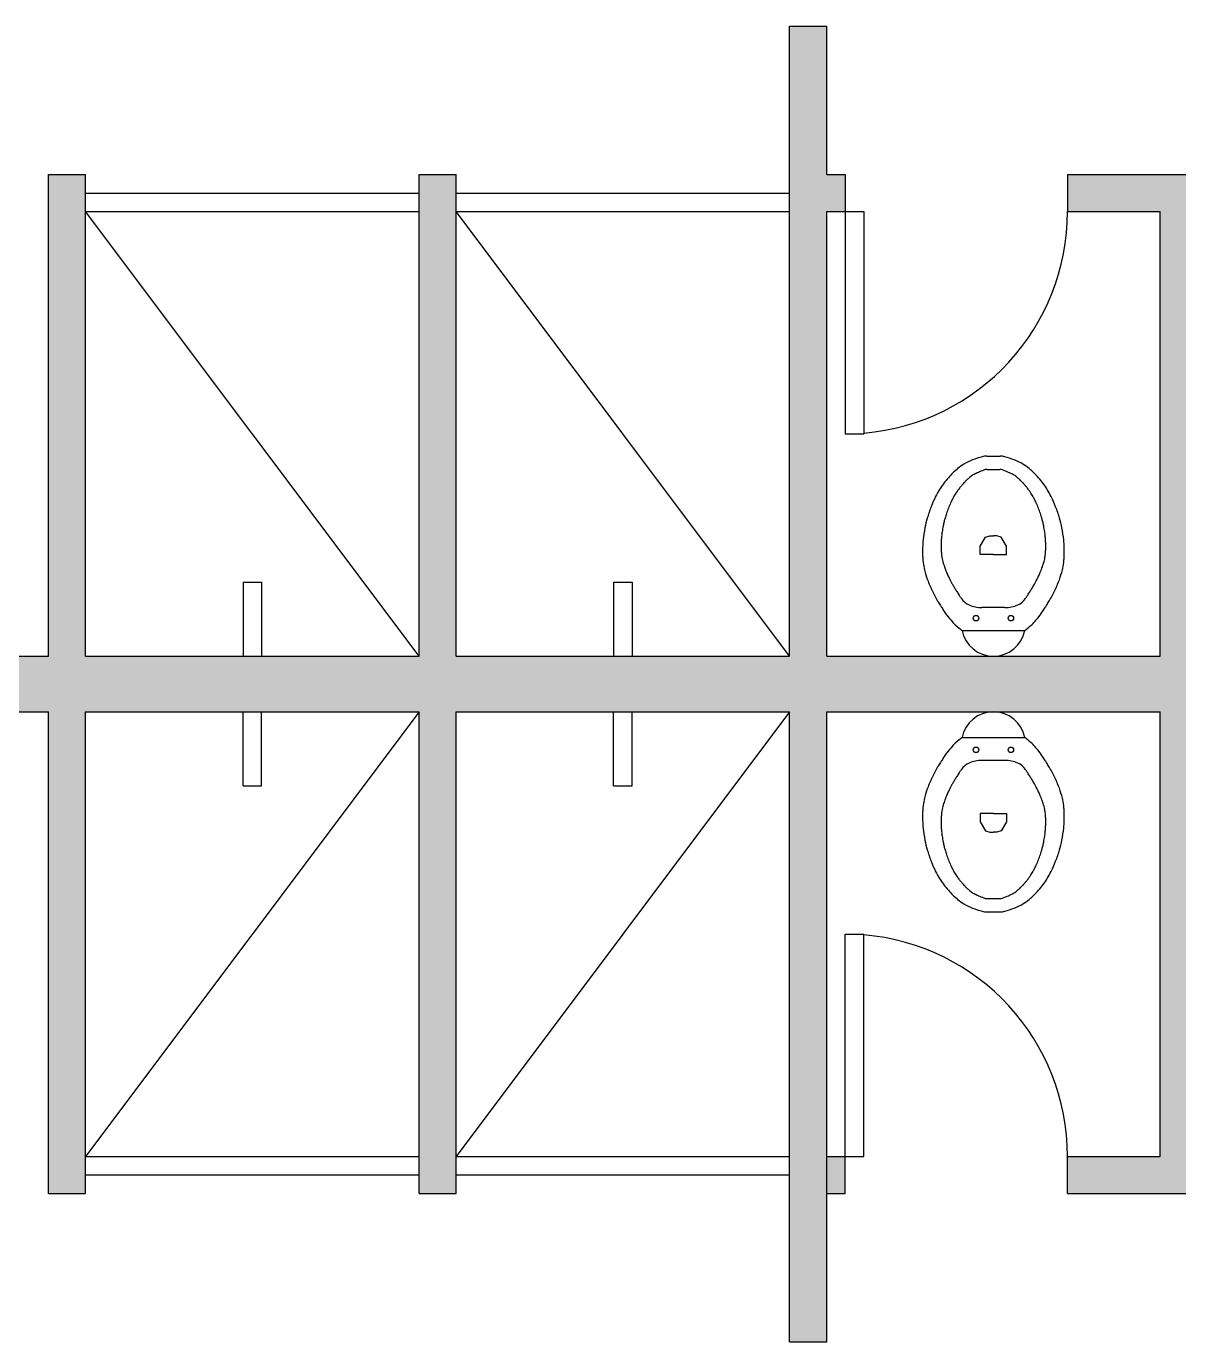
# Model space of a CAD drawing. Header units: metres. Extents: x 95 to 486, y 2972 to 3465.
# Drawn here: x 174.202 to 177.312, y 3033.419 to 3036.969 of the extents above; entities that cross this region are included whole.
import ezdxf

# ---------------------------------------------------------------- set-up
doc = ezdxf.new("R2010")
doc.units = ezdxf.units.M
for name, color, linetype in [('0_MUROS', 7, 'Continuous'), ('0_PUERTAS-VENTANAS', 3, 'Continuous'), ('0_SANITARIOS', 1, 'Continuous')]:
    doc.layers.add(name, color=color, linetype=linetype)

msp = doc.modelspace()

# ---------------------------------------------------------------- hatches: boundary and pattern name
at = {"layer": '0_MUROS'}
for points in [[(180.4124, 3036.9693), (180.2624, 3036.9693), (180.2624, 3036.5693), (180.0124, 3036.5693), (180.0124, 3036.4693), (180.2624, 3036.4693), (180.2624, 3035.2693), (179.3624, 3035.2693), (179.3624, 3036.4693), (179.4124, 3036.4693), (179.4124, 3036.5693), (179.0124, 3036.5693), (179.0124, 3036.4693), (179.2624, 3036.4693), (179.2624, 3035.2693), (178.3624, 3035.2693), (178.3624, 3036.4693), (178.4124, 3036.4693), (178.4124, 3036.5693), (178.0124, 3036.5693), (178.0124, 3036.4693), (178.2624, 3036.4693), (178.2624, 3035.2693), (177.3624, 3035.2693), (177.3624, 3036.4693), (177.4124, 3036.4693), (177.4124, 3036.5693), (177.0124, 3036.5693), (177.0124, 3036.4693), (177.2624, 3036.4693), (177.2624, 3035.2693), (176.3624, 3035.2693), (176.3624, 3036.4693), (176.4124, 3036.4693), (176.4124, 3036.5693), (176.3624, 3036.5693), (176.3624, 3036.9693), (176.2624, 3036.9693), (176.2624, 3035.2693), (175.3624, 3035.2693), (175.3624, 3036.5693), (175.2624, 3036.5693), (175.2624, 3035.2693), (174.3624, 3035.2693), (174.3624, 3036.5693), (174.2624, 3036.5693), (174.2624, 3035.2693), (170.9124, 3035.2693), (170.9124, 3035.1193), (174.2624, 3035.1193), (174.2624, 3033.8193), (174.3624, 3033.8193), (174.3624, 3035.1193), (175.2624, 3035.1193), (175.2624, 3033.8193), (175.3624, 3033.8193), (175.3624, 3035.1193), (176.2624, 3035.1193), (176.2624, 3033.4193), (176.3624, 3033.4193), (176.3624, 3035.1193), (177.2624, 3035.1193), (177.2624, 3033.9193), (177.0124, 3033.9193), (177.0124, 3033.8193), (177.4124, 3033.8193), (177.4124, 3033.9193), (177.3624, 3033.9193), (177.3624, 3035.1193), (178.2624, 3035.1193), (178.2624, 3033.9193), (178.0124, 3033.9193), (178.0124, 3033.8193), (178.4124, 3033.8193), (178.4124, 3033.9193), (178.3624, 3033.9193), (178.3624, 3035.1193), (179.2624, 3035.1193), (179.2624, 3033.9193), (179.0124, 3033.9193), (179.0124, 3033.8193), (179.4124, 3033.8193), (179.4124, 3033.9193), (179.3624, 3033.9193), (179.3624, 3035.1193), (180.2624, 3035.1193), (180.2624, 3033.9193), (180.0124, 3033.9193), (180.0124, 3033.8193), (180.2624, 3033.8193), (180.2624, 3033.4193), (180.4124, 3033.4193)], [(176.3624, 3033.8193), (176.4124, 3033.8193), (176.4124, 3033.9193), (176.3624, 3033.9193)]]:
    msp.add_hatch(color=256, dxfattribs=at).paths.add_polyline_path(points)

# ---------------------------------------------------------------- linework, layer by layer
for p, q in [((176.2624, 3036.9693), (176.3624, 3036.9693)), ((176.2624, 3035.2693), (176.2624, 3036.9693)), ((176.3624, 3036.5693), (176.3624, 3036.9693)), ((174.2624, 3036.5693), (174.3624, 3036.5693)), ((174.2624, 3035.2693), (174.2624, 3036.5693)), ((174.3624, 3035.2693), (174.3624, 3036.5693)), ((175.2624, 3035.2693), (175.2624, 3036.5693)), ((175.2624, 3036.5693), (175.3624, 3036.5693)), ((175.3624, 3035.2693), (175.3624, 3036.5693)), ((176.3624, 3036.5693), (176.4124, 3036.5693)), ((176.4124, 3036.5693), (176.4124, 3036.4693)), ((177.0124, 3036.5693), (177.0124, 3036.4693)), ((177.0124, 3036.5693), (177.4124, 3036.5693)), ((176.3624, 3035.2693), (176.3624, 3036.4693)), ((176.3624, 3036.4693), (176.4124, 3036.4693)), ((177.0124, 3036.4693), (177.2624, 3036.4693)), ((177.2624, 3035.2693), (177.2624, 3036.4693)), ((170.9124, 3035.2693), (174.2624, 3035.2693)), ((174.3624, 3035.2693), (175.2624, 3035.2693)), ((175.3624, 3035.2693), (176.2624, 3035.2693)), ((176.3624, 3035.2693), (177.2624, 3035.2693)), ((170.9124, 3035.1193), (174.2624, 3035.1193)), ((174.2624, 3033.8193), (174.2624, 3035.1193)), ((174.3624, 3033.8193), (174.3624, 3035.1193)), ((174.3624, 3035.1193), (175.2624, 3035.1193)), ((175.2624, 3033.8193), (175.2624, 3035.1193)), ((175.3624, 3033.8193), (175.3624, 3035.1193)), ((175.3624, 3035.1193), (176.2624, 3035.1193)), ((176.2624, 3033.4193), (176.2624, 3035.1193)), ((176.3624, 3033.4193), (176.3624, 3035.1193)), ((176.3624, 3035.1193), (177.2624, 3035.1193)), ((177.2624, 3033.9193), (177.2624, 3035.1193)), ((176.3624, 3033.9193), (176.4124, 3033.9193)), ((176.4124, 3033.8193), (176.4124, 3033.9193)), ((177.0124, 3033.8193), (177.0124, 3033.9193)), ((177.0124, 3033.9193), (177.2624, 3033.9193)), ((174.2624, 3033.8193), (174.3624, 3033.8193)), ((175.2624, 3033.8193), (175.3624, 3033.8193)), ((176.3624, 3033.8193), (176.4124, 3033.8193)), ((177.0124, 3033.8193), (177.4124, 3033.8193)), ((176.2624, 3033.4193), (176.3624, 3033.4193))]:
    msp.add_line(p, q, dxfattribs=at)
at = {"layer": '0_PUERTAS-VENTANAS'}
for p, q in [((176.4124, 3036.4693), (176.4124, 3035.8693)), ((176.4124, 3036.4693), (176.4624, 3036.4693)), ((176.4624, 3036.4693), (176.4624, 3035.8693)), ((176.4124, 3035.8693), (176.4624, 3035.8693)), ((176.4124, 3033.9193), (176.4124, 3034.5193)), ((176.4124, 3034.5193), (176.4624, 3034.5193)), ((176.4624, 3033.9193), (176.4624, 3034.5193)), ((176.4124, 3033.9193), (176.4624, 3033.9193))]:
    msp.add_line(p, q, dxfattribs=at)
at = {"layer": '0_PUERTAS-VENTANAS', "color": 5}
for centre, start, end in [((176.4124, 3036.4693), 274.7636, 0), ((176.4124, 3033.9193), 0, 85.2364)]:
    msp.add_arc(centre, 0.6, start, end, dxfattribs=at)
at = {"layer": '0_SANITARIOS', "color": 2}
for p, q in [((174.3624, 3036.5193), (175.2624, 3036.5193)), ((175.3624, 3036.5193), (176.2624, 3036.5193)), ((174.3624, 3036.4693), (175.2624, 3036.4693)), ((175.3624, 3036.4693), (176.2624, 3036.4693)), ((176.7946, 3035.8093), (176.8124, 3035.8093)), ((176.8124, 3035.8093), (176.8302, 3035.8093)), ((176.7947, 3035.7735), (176.8124, 3035.7735)), ((176.8124, 3035.7735), (176.83, 3035.7735)), ((176.777, 3035.5659), (176.7911, 3035.5904)), ((176.7911, 3035.5904), (176.803, 3035.5945)), ((176.803, 3035.5945), (176.8124, 3035.5945)), ((176.8218, 3035.5945), (176.8124, 3035.5945)), ((176.8337, 3035.5904), (176.8218, 3035.5945)), ((176.8478, 3035.5659), (176.8337, 3035.5904)), ((176.777, 3035.5441), (176.777, 3035.5659)), ((176.8124, 3035.5441), (176.777, 3035.5441)), ((176.8124, 3035.5441), (176.8478, 3035.5441)), ((176.8478, 3035.5441), (176.8478, 3035.5659)), ((176.8124, 3035.4003), (176.7814, 3035.4003)), ((176.8434, 3035.4003), (176.8124, 3035.4003)), ((176.7276, 3035.3386), (176.8971, 3035.3386)), ((176.7276, 3035.0499), (176.8971, 3035.0499)), ((176.8124, 3034.9882), (176.7814, 3034.9882)), ((176.8434, 3034.9882), (176.8124, 3034.9882)), ((176.777, 3034.8444), (176.777, 3034.8226)), ((176.8124, 3034.8444), (176.777, 3034.8444)), ((176.8124, 3034.8444), (176.8478, 3034.8444)), ((176.8478, 3034.8444), (176.8478, 3034.8226)), ((176.777, 3034.8226), (176.7911, 3034.7981)), ((176.7911, 3034.7981), (176.803, 3034.794)), ((176.803, 3034.794), (176.8124, 3034.794)), ((176.8218, 3034.794), (176.8124, 3034.794)), ((176.8337, 3034.7981), (176.8218, 3034.794)), ((176.8478, 3034.8226), (176.8337, 3034.7981)), ((176.7947, 3034.615), (176.8124, 3034.615)), ((176.8124, 3034.615), (176.83, 3034.615)), ((176.7946, 3034.5793), (176.8124, 3034.5793)), ((176.8124, 3034.5793), (176.8302, 3034.5793)), ((174.3624, 3033.9193), (175.2624, 3033.9193)), ((175.3624, 3033.9193), (176.2624, 3033.9193)), ((174.3624, 3033.8693), (175.2624, 3033.8693)), ((175.3624, 3033.8693), (176.2624, 3033.8693))]:
    msp.add_line(p, q, dxfattribs=at)
at = {"layer": '0_SANITARIOS', "color": 5}
for p, q in [((175.2624, 3035.2693), (174.3624, 3036.4693)), ((176.2624, 3035.2693), (175.3624, 3036.4693)), ((175.2624, 3035.1193), (174.3624, 3033.9193)), ((176.2624, 3035.1193), (175.3624, 3033.9193))]:
    msp.add_line(p, q, dxfattribs=at)
at = {"layer": '0_SANITARIOS'}
for p, q in [((174.7874, 3035.4693), (174.7874, 3035.2693)), ((174.7874, 3035.4693), (174.8374, 3035.4693)), ((174.8374, 3035.4693), (174.8374, 3035.2693)), ((175.7874, 3035.4693), (175.7874, 3035.2693)), ((175.7874, 3035.4693), (175.8374, 3035.4693)), ((175.8374, 3035.4693), (175.8374, 3035.2693)), ((174.7874, 3034.9193), (174.7874, 3035.1193)), ((174.8374, 3034.9193), (174.8374, 3035.1193)), ((175.7874, 3034.9193), (175.7874, 3035.1193)), ((175.8374, 3034.9193), (175.8374, 3035.1193)), ((174.7874, 3034.9193), (174.8374, 3034.9193)), ((175.7874, 3034.9193), (175.8374, 3034.9193))]:
    msp.add_line(p, q, dxfattribs=at)
at = {"layer": '0_SANITARIOS', "color": 2}
for centre in [(176.7652, 3035.3719), (176.8596, 3035.3719), (176.7652, 3035.0166), (176.8596, 3035.0166)]:
    msp.add_circle(centre, 0.00738, dxfattribs=at)
for centre, radius, start, end in [((176.7917, 3035.6858), 0.1175, 120.0689, 130.1987), ((176.8261, 3035.6264), 0.1862, 112.0252, 120.0689), ((176.839, 3035.5944), 0.2207, 104.9863, 112.0252), ((176.7946, 3035.7604), 0.0489, 90, 104.9863), ((176.8302, 3035.7604), 0.0489, 75.0137, 90), ((176.7857, 3035.5944), 0.2207, 67.9748, 75.0137), ((176.7987, 3035.6264), 0.1862, 59.9311, 67.9748), ((176.8331, 3035.6858), 0.1175, 49.8013, 59.9311), ((176.9232, 3035.5507), 0.3067, 139.2907, 143.215), ((176.8492, 3035.6144), 0.2091, 134.5972, 139.2907), ((176.8695, 3035.5937), 0.2381, 130.1987, 134.5972), ((176.8479, 3035.6312), 0.1563, 129.6524, 132.398), ((176.7896, 3035.7015), 0.0651, 125.1338, 129.6524), ((176.8177, 3035.6616), 0.1139, 121.7176, 125.1338), ((176.7876, 3035.7103), 0.0567, 116.0471, 121.7176), ((176.9072, 3035.4657), 0.3289, 113.6942, 116.0471), ((176.8478, 3035.601), 0.1811, 108.53, 113.6942), ((176.7947, 3035.7593), 0.0142, 90, 108.53), ((176.83, 3035.7593), 0.0142, 71.47, 90), ((176.777, 3035.601), 0.1811, 66.3058, 71.47), ((176.7176, 3035.4657), 0.3289, 63.9529, 66.3058), ((176.8371, 3035.7103), 0.0567, 58.2824, 63.9529), ((176.807, 3035.6616), 0.1139, 54.8662, 58.2824), ((176.8351, 3035.7015), 0.0651, 50.3476, 54.8662), ((176.7769, 3035.6312), 0.1563, 47.602, 50.3476), ((176.7552, 3035.5937), 0.2381, 45.4028, 49.8013), ((176.7756, 3035.6144), 0.2091, 40.7093, 45.4028), ((176.7016, 3035.5507), 0.3067, 36.785, 40.7093), ((176.8311, 3035.6152), 0.1942, 147.6648, 154.0435), ((176.8686, 3035.5915), 0.2386, 143.215, 147.6648), ((176.8658, 3035.6075), 0.1853, 145.4399, 147.6623), ((176.8776, 3035.5993), 0.1997, 143.2993, 145.4399), ((176.9301, 3035.5602), 0.2651, 141.2528, 143.2993), ((176.8752, 3035.6042), 0.1947, 138.865, 141.2528), ((176.861, 3035.6167), 0.1758, 136.944, 138.865), ((176.9208, 3035.5608), 0.2577, 135.3572, 136.944), ((176.8332, 3035.6473), 0.1346, 132.398, 135.3572), ((176.7916, 3035.6473), 0.1346, 44.6428, 47.602), ((176.7039, 3035.5608), 0.2577, 43.056, 44.6428), ((176.7638, 3035.6167), 0.1758, 41.135, 43.056), ((176.7495, 3035.6042), 0.1947, 38.7472, 41.135), ((176.6946, 3035.5602), 0.2651, 36.7007, 38.7472), ((176.7471, 3035.5993), 0.1997, 34.5601, 36.7007), ((176.759, 3035.6075), 0.1853, 32.3377, 34.5601), ((176.7562, 3035.5915), 0.2386, 32.3352, 36.785), ((176.7936, 3035.6152), 0.1942, 25.9565, 32.3352), ((176.9924, 3035.5367), 0.3736, 154.0435, 158.6416), ((177.0465, 3035.5296), 0.3818, 156.3425, 158.6232), ((176.8727, 3035.6058), 0.192, 153.1266, 156.3425), ((176.9123, 3035.5857), 0.2365, 150.8541, 153.1266), ((176.8105, 3035.6425), 0.1199, 147.6623, 150.8541), ((176.8142, 3035.6425), 0.1199, 29.1459, 32.3377), ((176.7124, 3035.5857), 0.2365, 26.8734, 29.1459), ((176.752, 3035.6058), 0.192, 23.6575, 26.8734), ((176.5783, 3035.5296), 0.3818, 21.3768, 23.6575), ((176.6324, 3035.5367), 0.3736, 21.3584, 25.9565), ((176.8824, 3035.5683), 0.2593, 163.5108, 169.4386), ((177.0022, 3035.5329), 0.3841, 158.6416, 163.5108), ((176.922, 3035.5734), 0.2498, 164.075, 166.4747), ((176.9166, 3035.5749), 0.2441, 161.0762, 164.075), ((177.0308, 3035.5358), 0.3649, 158.6232, 161.0762), ((176.594, 3035.5358), 0.3649, 18.9238, 21.3768), ((176.7082, 3035.5749), 0.2441, 15.925, 18.9238), ((176.7027, 3035.5734), 0.2498, 13.5253, 15.925), ((176.6226, 3035.5329), 0.3841, 16.4892, 21.3584), ((176.7423, 3035.5683), 0.2593, 10.5614, 16.4892), ((177.0826, 3035.531), 0.4629, 169.4386, 173.4513), ((177.01, 3035.5544), 0.3399, 168.7198, 171.445), ((176.9566, 3035.5651), 0.2854, 166.4747, 168.7198), ((176.6681, 3035.5651), 0.2854, 11.2802, 13.5253), ((176.6147, 3035.5544), 0.3399, 8.555, 11.2802), ((176.5422, 3035.531), 0.4629, 6.5487, 10.5614), ((176.8433, 3035.5585), 0.222, 173.4513, 179.2465), ((177.3347, 3035.5632), 0.6634, 178.9888, 179.8168), ((176.8051, 3035.5726), 0.1338, 176.3489, 178.9888), ((177.1143, 3035.5528), 0.4436, 174.8989, 176.3489), ((176.8832, 3035.5735), 0.2116, 171.445, 174.8989), ((176.7415, 3035.5735), 0.2116, 5.1011, 8.555), ((176.5104, 3035.5528), 0.4436, 3.6511, 5.1011), ((176.8196, 3035.5726), 0.1338, 1.0112, 3.6511), ((176.2901, 3035.5632), 0.6634, 0.1832, 1.0112), ((176.7814, 3035.5585), 0.222, 0.7535, 6.5487), ((177.4339, 3035.5507), 0.8127, 179.2465, 180.3871), ((176.8079, 3035.5465), 0.1867, 180.3871, 182.7672), ((176.7659, 3035.5444), 0.1446, 182.7672, 184.8577), ((176.8973, 3035.5646), 0.226, 179.8168, 181.2352), ((177.4405, 3035.5763), 0.7694, 181.2352, 181.5772), ((176.7143, 3035.5563), 0.043, 181.5772, 183.0242), ((176.729, 3035.5571), 0.0576, 183.0242, 183.8125), ((177.3172, 3035.5963), 0.6472, 183.8125, 184.0477), ((176.8015, 3035.5598), 0.1301, 184.0477, 185.3902), ((177.2382, 3035.601), 0.5689, 185.3902, 186.0323), ((176.7399, 3035.5484), 0.0678, 186.0323, 190.0641), ((176.8724, 3035.5719), 0.2023, 190.0641, 192.397), ((176.7523, 3035.5719), 0.2023, 347.603, 349.9359), ((176.8848, 3035.5484), 0.0678, 349.9359, 353.9677), ((176.3865, 3035.601), 0.5689, 353.9677, 354.6098), ((176.8233, 3035.5598), 0.1301, 354.6098, 355.9523), ((176.3075, 3035.5963), 0.6472, 355.9523, 356.1875), ((176.9104, 3035.5563), 0.043, 356.9758, 358.4228), ((176.8958, 3035.5571), 0.0576, 356.1875, 356.9758), ((176.1843, 3035.5763), 0.7694, 358.4228, 358.7648), ((176.7275, 3035.5646), 0.226, 358.7648, 0.1832), ((176.8589, 3035.5444), 0.1446, 355.1423, 357.2328), ((176.8168, 3035.5465), 0.1867, 357.2328, 359.6129), ((176.1908, 3035.5507), 0.8127, 359.6129, 0.7535), ((177.1768, 3035.5794), 0.557, 184.8577, 185.9227), ((176.7621, 3035.5363), 0.14, 185.9227, 194.2054), ((176.8761, 3035.5652), 0.2576, 194.2054, 200.3092), ((176.7688, 3035.5491), 0.0962, 192.397, 197.2573), ((176.9459, 3035.6042), 0.2817, 197.2573, 200.0968), ((176.9895, 3035.6201), 0.3281, 200.0968, 202.9816), ((176.6353, 3035.6201), 0.3281, 337.0184, 339.9032), ((176.6788, 3035.6042), 0.2817, 339.9032, 342.7427), ((176.856, 3035.5491), 0.0962, 342.7427, 347.603), ((176.7487, 3035.5652), 0.2576, 339.6908, 345.7946), ((176.8627, 3035.5363), 0.14, 345.7946, 354.0773), ((176.4479, 3035.5794), 0.557, 354.0773, 355.1423), ((176.9755, 3035.602), 0.3636, 200.3092, 205.654), ((176.8671, 3035.5682), 0.1952, 202.9816, 206.7224), ((177.1694, 3035.7204), 0.5336, 206.7224, 208.4998), ((176.8831, 3035.5649), 0.2078, 208.4998, 211.3481), ((176.7416, 3035.5649), 0.2078, 328.6519, 331.5002), ((176.4553, 3035.7204), 0.5336, 331.5002, 333.2776), ((176.7576, 3035.5682), 0.1952, 333.2776, 337.0184), ((176.6493, 3035.602), 0.3636, 334.346, 339.6908), ((176.9368, 3035.5834), 0.3207, 205.654, 211.3456), ((181.0383, 3038.0961), 5.0733, 211.3481, 211.4571), ((176.9836, 3035.6156), 0.32, 211.4571, 211.8912), ((179.9947, 3037.4892), 3.8664, 211.8912, 211.9267), ((177.088, 3035.678), 0.4417, 211.9267, 212.0315), ((176.7377, 3035.4589), 0.0285, 212.0315, 212.8376), ((193.958, 3046.5726), 20.5236, 212.83762, 212.86764), ((176.8251, 3035.5025), 0.1255, 212.8676, 213.8734), ((178.4556, 3036.5971), 2.0893, 213.8734, 214.12), ((175.1692, 3036.5971), 2.0893, 325.88, 326.1266), ((176.7997, 3035.5025), 0.1255, 326.1266, 327.1324), ((159.6667, 3046.5726), 20.5236, 327.13236, 327.16238), ((176.887, 3035.4589), 0.0285, 327.1624, 327.9685), ((176.5367, 3035.678), 0.4417, 327.9685, 328.0733), ((173.63, 3037.4892), 3.8664, 328.0733, 328.1088), ((176.6411, 3035.6156), 0.32, 328.1088, 328.5429), ((172.5864, 3038.0961), 5.0733, 328.5429, 328.6519), ((176.6879, 3035.5834), 0.3207, 328.6544, 334.346), ((179.3551, 3037.0564), 3.1523, 211.3456, 211.5687), ((176.93, 3035.5663), 0.306, 211.5687, 212.2846), ((177.202, 3035.7382), 0.6277, 212.2846, 213.3906), ((177.2742, 3035.7857), 0.7141, 213.3906, 214.4275), ((176.7667, 3035.4528), 0.0493, 214.12, 245.9305), ((176.7814, 3035.4856), 0.0852, 245.9305, 270), ((176.8434, 3035.4856), 0.0852, 270, 294.0695), ((176.858, 3035.4528), 0.0493, 294.0695, 325.88), ((176.3506, 3035.7857), 0.7141, 325.5725, 326.6094), ((176.4227, 3035.7382), 0.6277, 326.6094, 327.7154), ((176.6947, 3035.5663), 0.306, 327.7154, 328.4313), ((174.2696, 3037.0564), 3.1523, 328.4313, 328.6544), ((176.7102, 3035.3991), 0.0304, 214.4275, 219.2635), ((178.4306, 3036.8054), 2.2524, 219.2635, 219.8247), ((176.7775, 3035.4269), 0.1, 219.8247, 227.9261), ((176.8472, 3035.4269), 0.1, 312.0739, 320.1753), ((175.1942, 3036.8054), 2.2524, 320.1753, 320.7365), ((176.9146, 3035.3991), 0.0304, 320.7365, 325.5725), ((176.8755, 3035.5355), 0.2463, 227.9261, 233.086), ((176.8124, 3035.3557), 0.0865, 191.4232, 348.5768), ((176.7492, 3035.5355), 0.2463, 306.914, 312.0739), ((176.8124, 3035.0328), 0.0865, 11.4232, 168.5768), ((176.8755, 3034.853), 0.2463, 126.914, 132.0739), ((176.7492, 3034.853), 0.2463, 47.9261, 53.086), ((177.2742, 3034.6028), 0.7141, 145.5725, 146.6094), ((176.7102, 3034.9894), 0.0304, 140.7365, 145.5725), ((178.4306, 3033.5831), 2.2524, 140.1753, 140.7365), ((176.7775, 3034.9616), 0.1, 132.0739, 140.1753), ((176.8472, 3034.9616), 0.1, 39.8247, 47.9261), ((175.1942, 3033.5831), 2.2524, 39.2635, 39.8247), ((176.9146, 3034.9894), 0.0304, 34.4275, 39.2635), ((176.3506, 3034.6028), 0.7141, 33.3906, 34.4275), ((176.9368, 3034.8051), 0.3207, 148.6544, 154.346), ((179.3551, 3033.3321), 3.1523, 148.4313, 148.6544), ((176.93, 3034.8222), 0.306, 147.7154, 148.4313), ((177.202, 3034.6504), 0.6277, 146.6094, 147.7154), ((176.7667, 3034.9357), 0.0493, 114.0695, 145.88), ((176.7814, 3034.9029), 0.0852, 90, 114.0695), ((176.8434, 3034.9029), 0.0852, 65.9305, 90), ((176.858, 3034.9357), 0.0493, 34.12, 65.9305), ((176.4227, 3034.6504), 0.6277, 32.2846, 33.3906), ((176.6947, 3034.8222), 0.306, 31.5687, 32.2846), ((174.2696, 3033.3321), 3.1523, 31.3456, 31.5687), ((176.6879, 3034.8051), 0.3207, 25.654, 31.3456), ((176.9755, 3034.7865), 0.3636, 154.346, 159.6908), ((176.8831, 3034.8236), 0.2078, 148.6519, 151.5002), ((181.0383, 3032.2924), 5.0733, 148.5429, 148.6519), ((176.9836, 3034.7729), 0.32, 148.1088, 148.5429), ((179.9947, 3032.8993), 3.8664, 148.0733, 148.1088), ((177.088, 3034.7105), 0.4417, 147.9685, 148.0733), ((176.7377, 3034.9296), 0.0285, 147.1624, 147.9685), ((193.958, 3023.8159), 20.5236, 147.13236, 147.16238), ((176.8251, 3034.886), 0.1255, 146.1266, 147.1324), ((178.4556, 3033.7914), 2.0893, 145.88, 146.1266), ((175.1692, 3033.7914), 2.0893, 33.8734, 34.12), ((176.7997, 3034.886), 0.1255, 32.8676, 33.8734), ((159.6667, 3023.8159), 20.5236, 32.83762, 32.86764), ((176.887, 3034.9296), 0.0285, 32.0315, 32.8376), ((176.5367, 3034.7105), 0.4417, 31.9267, 32.0315), ((173.63, 3032.8993), 3.8664, 31.8912, 31.9267), ((176.6411, 3034.7729), 0.32, 31.4571, 31.8912), ((172.5864, 3032.2924), 5.0733, 31.3481, 31.4571), ((176.7416, 3034.8236), 0.2078, 28.4998, 31.3481), ((176.6493, 3034.7865), 0.3636, 20.3092, 25.654), ((176.8761, 3034.8233), 0.2576, 159.6908, 165.7946), ((176.9895, 3034.7684), 0.3281, 157.0184, 159.9032), ((176.8671, 3034.8203), 0.1952, 153.2776, 157.0184), ((177.1694, 3034.6681), 0.5336, 151.5002, 153.2776), ((176.4553, 3034.6681), 0.5336, 26.7224, 28.4998), ((176.7576, 3034.8203), 0.1952, 22.9816, 26.7224), ((176.6353, 3034.7684), 0.3281, 20.0968, 22.9816), ((176.7487, 3034.8233), 0.2576, 14.2054, 20.3092), ((177.1768, 3034.8091), 0.557, 174.0773, 175.1423), ((176.7621, 3034.8522), 0.14, 165.7946, 174.0773), ((176.8724, 3034.8166), 0.2023, 167.603, 169.9359), ((176.7688, 3034.8394), 0.0962, 162.7427, 167.603), ((176.9459, 3034.7844), 0.2817, 159.9032, 162.7427), ((176.6788, 3034.7844), 0.2817, 17.2573, 20.0968), ((176.856, 3034.8394), 0.0962, 12.397, 17.2573), ((176.7523, 3034.8166), 0.2023, 10.0641, 12.397), ((176.8627, 3034.8522), 0.14, 5.9227, 14.2054), ((176.4479, 3034.8091), 0.557, 4.8577, 5.9227), ((177.4339, 3034.8378), 0.8127, 179.6129, 180.7535), ((176.8079, 3034.842), 0.1867, 177.2328, 179.6129), ((176.8433, 3034.83), 0.222, 180.7535, 186.5487), ((176.7659, 3034.8441), 0.1446, 175.1423, 177.2328), ((176.8973, 3034.8239), 0.226, 178.7648, 180.1832), ((177.4405, 3034.8122), 0.7694, 178.4228, 178.7648), ((176.729, 3034.8314), 0.0576, 176.1875, 176.9758), ((176.7143, 3034.8322), 0.043, 176.9758, 178.4228), ((177.3172, 3034.7922), 0.6472, 175.9523, 176.1875), ((176.8015, 3034.8287), 0.1301, 174.6098, 175.9523), ((177.2382, 3034.7875), 0.5689, 173.9677, 174.6098), ((176.7399, 3034.8401), 0.0678, 169.9359, 173.9677), ((176.8848, 3034.8401), 0.0678, 6.0323, 10.0641), ((176.3865, 3034.7875), 0.5689, 5.3902, 6.0323), ((176.8233, 3034.8287), 0.1301, 4.0477, 5.3902), ((176.3075, 3034.7922), 0.6472, 3.8125, 4.0477), ((176.8958, 3034.8314), 0.0576, 3.0242, 3.8125), ((176.9104, 3034.8322), 0.043, 1.5772, 3.0242), ((176.1843, 3034.8122), 0.7694, 1.2352, 1.5772), ((176.7275, 3034.8239), 0.226, 359.8168, 1.2352), ((176.7814, 3034.83), 0.222, 353.4513, 359.2465), ((176.8589, 3034.8441), 0.1446, 2.7672, 4.8577), ((176.8168, 3034.842), 0.1867, 0.3871, 2.7672), ((176.1908, 3034.8378), 0.8127, 359.2465, 0.3871), ((177.0826, 3034.8575), 0.4629, 186.5487, 190.5614), ((177.3347, 3034.8253), 0.6634, 180.1832, 181.0112), ((176.8051, 3034.8159), 0.1338, 181.0112, 183.6511), ((177.1143, 3034.8357), 0.4436, 183.6511, 185.1011), ((176.8832, 3034.815), 0.2116, 185.1011, 188.555), ((176.7415, 3034.815), 0.2116, 351.445, 354.8989), ((176.5104, 3034.8357), 0.4436, 354.8989, 356.3489), ((176.8196, 3034.8159), 0.1338, 356.3489, 358.9888), ((176.2901, 3034.8253), 0.6634, 358.9888, 359.8168), ((176.5422, 3034.8575), 0.4629, 349.4386, 353.4513), ((176.8824, 3034.8202), 0.2593, 190.5614, 196.4892), ((177.01, 3034.8341), 0.3399, 188.555, 191.2802), ((176.9566, 3034.8235), 0.2854, 191.2802, 193.5253), ((176.922, 3034.8151), 0.2498, 193.5253, 195.925), ((176.7027, 3034.8151), 0.2498, 344.075, 346.4747), ((176.6681, 3034.8235), 0.2854, 346.4747, 348.7198), ((176.6147, 3034.8341), 0.3399, 348.7198, 351.445), ((176.7423, 3034.8202), 0.2593, 343.5108, 349.4386), ((177.0022, 3034.8556), 0.3841, 196.4892, 201.3584), ((176.9166, 3034.8136), 0.2441, 195.925, 198.9238), ((177.0308, 3034.8527), 0.3649, 198.9238, 201.3768), ((177.0465, 3034.8589), 0.3818, 201.3768, 203.6575), ((176.5783, 3034.8589), 0.3818, 336.3425, 338.6232), ((176.594, 3034.8527), 0.3649, 338.6232, 341.0762), ((176.7082, 3034.8136), 0.2441, 341.0762, 344.075), ((176.6226, 3034.8556), 0.3841, 338.6416, 343.5108), ((176.9924, 3034.8518), 0.3736, 201.3584, 205.9565), ((176.8311, 3034.7733), 0.1942, 205.9565, 212.3352), ((176.8727, 3034.7827), 0.192, 203.6575, 206.8734), ((176.9123, 3034.8028), 0.2365, 206.8734, 209.1459), ((176.8105, 3034.746), 0.1199, 209.1459, 212.3377), ((176.8142, 3034.746), 0.1199, 327.6623, 330.8541), ((176.7124, 3034.8028), 0.2365, 330.8541, 333.1266), ((176.752, 3034.7827), 0.192, 333.1266, 336.3425), ((176.7936, 3034.7733), 0.1942, 327.6648, 334.0435), ((176.6324, 3034.8518), 0.3736, 334.0435, 338.6416), ((176.8686, 3034.797), 0.2386, 212.3352, 216.785), ((176.9232, 3034.8378), 0.3067, 216.785, 220.7093), ((176.8658, 3034.781), 0.1853, 212.3377, 214.5601), ((176.8776, 3034.7892), 0.1997, 214.5601, 216.7007), ((176.9301, 3034.8283), 0.2651, 216.7007, 218.7472), ((176.8752, 3034.7843), 0.1947, 218.7472, 221.135), ((176.861, 3034.7718), 0.1758, 221.135, 223.056), ((176.9208, 3034.8277), 0.2577, 223.056, 224.6428), ((176.8332, 3034.7412), 0.1346, 224.6428, 227.602), ((176.7916, 3034.7412), 0.1346, 312.398, 315.3572), ((176.7039, 3034.8277), 0.2577, 315.3572, 316.944), ((176.7638, 3034.7718), 0.1758, 316.944, 318.865), ((176.7495, 3034.7843), 0.1947, 318.865, 321.2528), ((176.6946, 3034.8283), 0.2651, 321.2528, 323.2993), ((176.7471, 3034.7892), 0.1997, 323.2993, 325.4399), ((176.759, 3034.781), 0.1853, 325.4399, 327.6623), ((176.7016, 3034.8378), 0.3067, 319.2907, 323.215), ((176.7562, 3034.797), 0.2386, 323.215, 327.6648), ((176.8492, 3034.7742), 0.2091, 220.7093, 225.4028), ((176.8695, 3034.7948), 0.2381, 225.4028, 229.8013), ((176.7917, 3034.7027), 0.1175, 229.8013, 239.9311), ((176.8479, 3034.7573), 0.1563, 227.602, 230.3476), ((176.7896, 3034.687), 0.0651, 230.3476, 234.8662), ((176.8177, 3034.7269), 0.1139, 234.8662, 238.2824), ((176.7876, 3034.6782), 0.0567, 238.2824, 243.9529), ((176.9072, 3034.9228), 0.3289, 243.9529, 246.3058), ((176.8478, 3034.7875), 0.1811, 246.3058, 251.47), ((176.7947, 3034.6292), 0.0142, 251.47, 270), ((176.83, 3034.6292), 0.0142, 270, 288.53), ((176.777, 3034.7875), 0.1811, 288.53, 293.6942), ((176.7176, 3034.9228), 0.3289, 293.6942, 296.0471), ((176.8371, 3034.6782), 0.0567, 296.0471, 301.7176), ((176.807, 3034.7269), 0.1139, 301.7176, 305.1338), ((176.8351, 3034.687), 0.0651, 305.1338, 309.6524), ((176.7769, 3034.7573), 0.1563, 309.6524, 312.398), ((176.8331, 3034.7027), 0.1175, 300.0689, 310.1987), ((176.7552, 3034.7948), 0.2381, 310.1987, 314.5972), ((176.7756, 3034.7742), 0.2091, 314.5972, 319.2907), ((176.8261, 3034.7621), 0.1862, 239.9311, 247.9748), ((176.839, 3034.7941), 0.2207, 247.9748, 255.0137), ((176.7946, 3034.6282), 0.0489, 255.0137, 270), ((176.8302, 3034.6282), 0.0489, 270, 284.9863), ((176.7857, 3034.7941), 0.2207, 284.9863, 292.0252), ((176.7987, 3034.7621), 0.1862, 292.0252, 300.0689)]:
    msp.add_arc(centre, radius, start, end, dxfattribs=at)

doc.saveas('drawing.dxf')
